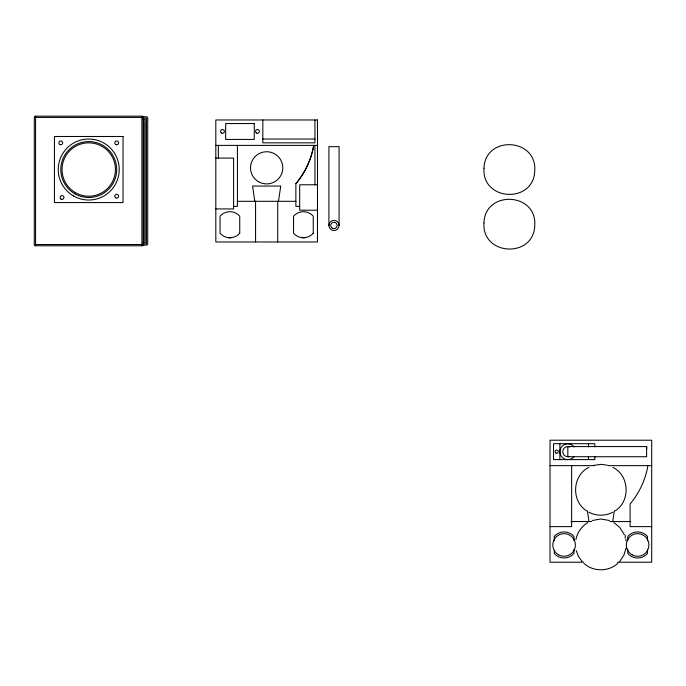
<?xml version="1.0" encoding="UTF-8"?>
<svg xmlns="http://www.w3.org/2000/svg" width="686" height="686" viewBox="0 0 686 686"><rect width="100%" height="100%" fill="white"/><g stroke="black" fill="none" stroke-linecap="round" stroke-linejoin="round"><path stroke-width="1.03" d="M614.322 511.053L612.718 521.54M278.499 201.307L280.745 186.052L252.551 186.052L254.798 201.307M626.009 548.148L623.84 555.283L619.698 561.491M575.94 539.462C577.295 532.508 581.711 526.239 587.799 522.621M617.94 563.249C608.722 571.961 593.013 571.961 583.803 563.249M614.99 510.907C630.777 501.337 629.499 475.329 612.847 467.363M588.888 467.363C572.235 475.329 570.958 501.337 586.744 510.907M612.847 512.193C605.515 516.172 596.22 516.172 588.888 512.193M592.31 520.485L600.867 519.002L609.434 520.485M593.493 465.451L600.867 464.362L607.041 465.117M305.261 237.613L304.558 237.69M231.508 237.639L231.01 237.69M230.788 237.708L229.939 237.742M304.19 237.716L301.746 237.639M35.569 116.166L141.899 116.166A1.269 1.269 0 0 1 143.168 117.435L143.168 244.508A1.269 1.269 0 0 1 141.899 245.777L35.569 245.777A1.269 1.269 0 0 1 34.3 244.508L34.3 117.435A1.269 1.269 0 0 1 35.569 116.166L35.569 245.751M142.191 116.809L146.444 116.809A1.269 1.269 0 0 1 147.713 118.078L147.713 243.864A1.269 1.269 0 0 1 146.444 245.134L142.191 245.134M34.317 117.435L143.151 117.435M143.245 118.086L146.435 118.086L146.435 243.847L143.245 243.847M143.014 119.373L145.149 119.373L145.149 242.57L143.005 242.57M262.832 139.035L314.934 139.035M215.816 145.389L317.481 145.389M215.816 158.097L233.609 158.097L233.609 208.93L215.816 208.93M317.481 184.783L299.688 184.783L299.688 210.199L317.481 210.199M237.416 201.307L295.872 201.307M233.609 206.383L237.416 206.383L237.416 145.389M299.688 206.383L295.872 206.383L295.872 183.728A81.771 81.463 0 0 0 313.725 145.389A81.334 81.334 0 0 1 295.872 183.728M34.317 244.508L143.151 244.508M646.615 446.569L567.828 446.569L567.828 456.73L646.615 456.73L646.615 446.569A78.95 78.95 0 0 1 646.727 448.695M594.831 456.413L594.831 459.594L553.533 459.594L553.533 443.705L594.831 443.705L594.831 446.886M550.035 465.631L593.913 465.631M607.822 465.631L651.7 465.631M570.958 521.54L591.744 521.54M609.991 521.54L630.777 521.54M550.035 526.625L571.644 526.625L571.644 465.631M651.7 526.625L630.1 526.625L630.1 503.97A81.334 81.334 0 0 0 647.944 465.631M583.512 562.211L550.035 562.211L550.035 440.215L651.7 440.215L651.7 562.211L617.451 562.211M229.793 237.742L228.035 237.613M613.936 522.621L619.698 527.354L624.346 534.694M582.037 561.491L578.452 556.397L576.214 550.592M625.795 539.462L626.009 540.688M589.017 521.54L587.413 511.053M647.473 540.697L647.473 536.435A13.025 13.025 0 0 0 627.776 536.435L627.776 540.697M647.473 549.22L647.473 553.482A13.025 13.025 0 0 1 627.776 553.482L627.776 549.22M625.238 535.183L625.238 538.27M588.477 443.705L588.477 446.963M588.477 456.43L588.477 459.671M573.959 540.697L573.959 536.435A13.025 13.025 0 0 0 554.262 536.435L554.262 540.697M573.959 549.22L573.959 553.482A13.025 13.025 0 0 1 554.262 553.482L554.262 550.283M559.887 443.705L559.887 459.671M339.081 225.445A5.085 5.085 0 0 0 331.458 221.046A5.085 5.085 0 0 0 331.458 229.853A5.085 5.085 0 0 0 339.081 225.445L339.081 146.658L328.92 146.658L328.92 225.445M314.934 119.973L314.934 142.842L262.832 142.842L262.832 119.973M314.934 145.389L314.934 184.783M277.727 201.307L277.727 241.969M255.569 201.307L255.569 241.969M218.354 145.389L218.354 158.097M143.863 120.659L143.863 241.283M141.899 116.183L141.899 245.751M574.216 456.447A7.94 7.94 0 0 1 562.494 457.622A7.94 7.94 0 0 1 562.494 445.84A7.94 7.94 0 0 1 574.216 447.015M569.226 456.533A5.085 5.085 0 0 1 562.752 451.397A5.085 5.085 0 0 1 569.697 446.92M483.982 168.284C481.675 201.341 533.819 203.905 534.754 170.78C537.069 137.723 484.925 135.159 483.982 168.284M483.982 222.933C481.675 255.989 533.819 258.545 534.754 225.428C537.069 192.363 484.925 189.808 483.982 222.933M317.481 119.973L215.816 119.973L215.816 241.969L317.481 241.969L317.481 119.973M254.257 123.549L225.668 123.549L225.668 139.429L254.257 139.429L254.257 123.549M123.051 136.488L54.426 136.488L54.426 202.576L123.051 202.576L123.051 136.488M313.253 233.24L313.253 216.193A13.025 13.025 0 0 0 293.557 216.193L293.557 233.24A13.025 13.025 0 0 0 313.253 233.24M239.74 233.24L239.74 216.193A13.025 13.025 0 0 0 220.043 216.193L220.043 233.24A13.025 13.025 0 0 0 239.74 233.24M332.333 228.198A3.173 3.173 0 0 0 337.1 225.445A3.173 3.173 0 0 0 332.333 222.693A3.173 3.173 0 0 0 332.333 228.198M258.519 181.721A16.147 16.087 0 0 0 282.795 167.89A16.147 16.087 0 0 0 258.631 153.861A16.147 16.087 0 0 0 258.519 181.721M256.478 133.058A1.904 1.904 0 0 0 259.342 131.412A1.904 1.904 0 0 0 256.478 129.757A1.904 1.904 0 0 0 256.478 133.058M221.535 133.058A1.904 1.904 0 0 0 224.391 131.412A1.904 1.904 0 0 0 221.535 129.757A1.904 1.904 0 0 0 221.535 133.058M73.488 195.947A30.501 30.501 0 0 0 119.235 169.536A30.501 30.501 0 0 0 73.488 143.117A30.501 30.501 0 0 0 73.488 195.947M74.757 193.744A27.955 27.955 0 0 0 116.697 169.536A27.955 27.955 0 0 0 74.757 145.321A27.955 27.955 0 0 0 74.757 193.744M115.737 144.497A1.904 1.904 0 0 0 118.601 142.842A1.904 1.904 0 0 0 115.737 141.196A1.904 1.904 0 0 0 115.737 144.497M59.828 144.497A1.904 1.904 0 0 0 62.683 142.842A1.904 1.904 0 0 0 59.828 141.196A1.904 1.904 0 0 0 59.828 144.497M61.097 199.137A1.904 1.904 0 0 0 63.952 197.491A1.904 1.904 0 0 0 61.097 195.836A1.904 1.904 0 0 0 61.097 199.137M115.737 197.868A1.904 1.904 0 0 0 118.601 196.222A1.904 1.904 0 0 0 115.737 194.567A1.904 1.904 0 0 0 115.737 197.868M75.391 192.646A26.685 26.685 0 0 0 115.419 169.536A26.685 26.685 0 0 0 75.391 146.418A26.685 26.685 0 0 0 75.391 192.646M555.917 453.026A1.586 1.586 0 0 0 558.293 451.654A1.586 1.586 0 0 0 555.917 450.273A1.586 1.586 0 0 0 555.917 453.026M631.969 554.751A11.31 11.31 0 0 0 648.939 544.958A11.31 11.31 0 0 0 631.969 535.166A11.31 11.31 0 0 0 631.969 554.751M558.455 554.751A11.31 11.31 0 0 0 575.417 544.958A11.31 11.31 0 0 0 558.455 535.166A11.31 11.31 0 0 0 558.455 554.751"/></g></svg>
